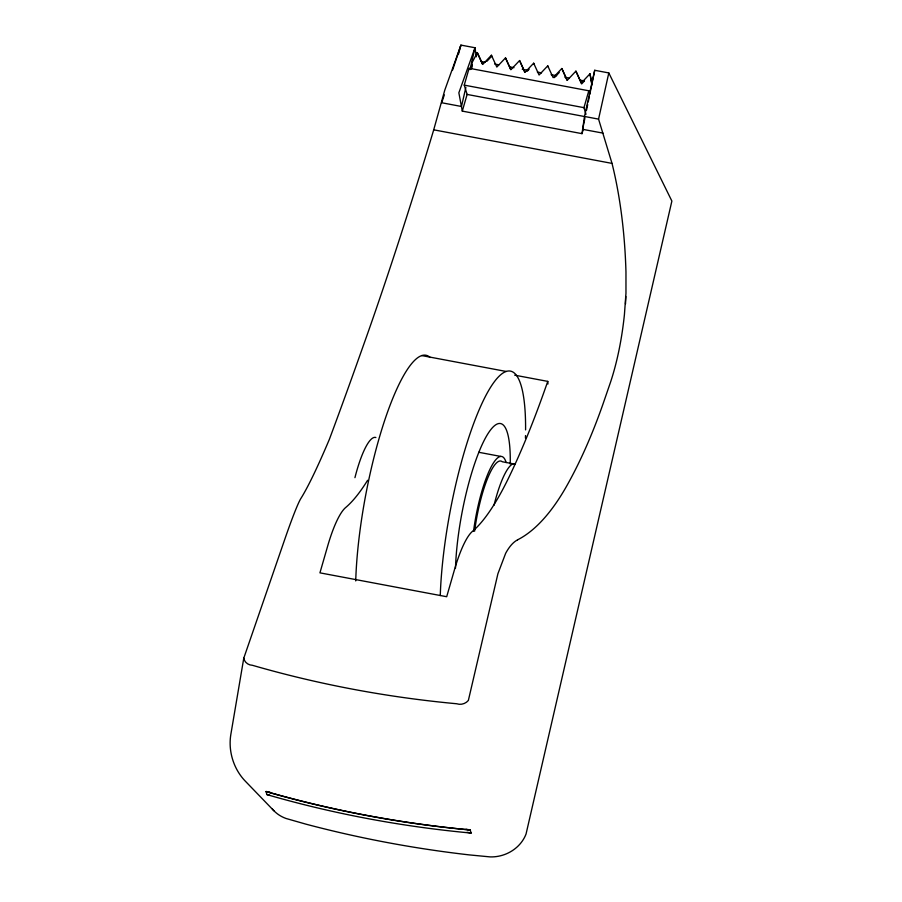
<?xml version="1.0" encoding="UTF-8"?>
<svg xmlns="http://www.w3.org/2000/svg" width="902" height="902" viewBox="0 0 902 902"><rect width="100%" height="100%" fill="white"/><g stroke="black" fill="none" stroke-linecap="round" stroke-linejoin="round"><path stroke-width="1.35" d="M517.556 539.836A308.134 116.82 -86.9 0 0 567.651 484.284A451.97 171.357 -86.9 0 0 603.066 403.825L610.451 382.425A149.473 56.668 -86.9 0 0 624.432 314.46L625.965 293.263L625.965 271.998A250.745 99.299 -88.1 0 0 612.018 163.397L598.567 119.12L608.805 72.938L594.722 70.288L584.485 116.471L582.004 133.654L462.298 111.115L458.859 92.816L475.016 47.75L460.933 45.1L444.776 90.166L433.715 129.82A250.001 8.377 -71.7 0 1 402.472 229.92A148.695 4.984 -71.7 0 1 366.573 336.502L358.985 357.868A449.726 15.075 -71.7 0 1 329.354 439.375A322.307 23.937 -72 0 1 300.535 499.02A71.912 4.183 -72.3 0 0 284.987 538.72L243.777 658.156L230.811 734.623C228.059 751.467 233.787 769.598 245.84 781.707L273.892 810.763M625.819 296.51L625.503 303.918M471.148 68.969L472.174 62.418L477.338 52.587L482.739 64.403L491.421 55.236L496.822 67.052L505.503 57.886L510.904 69.702L519.586 60.535L524.987 72.352L533.668 63.196L539.069 75.013L547.751 65.846L553.152 77.662L561.833 68.496L567.234 80.312L575.916 71.145L581.316 82.961L589.998 73.795L591.554 82.195M471.656 68.62L472.265 64.685M584.879 118.342L582.636 129.324L602.976 133.124M586.571 110.112L587.698 104.621M588.262 101.87L589.378 96.379M589.942 93.628L594.722 70.288M465.883 87.359L461.474 106.481L441.698 102.749L444.314 94.89M469.976 69.601L475.016 47.75L476.29 56.803M458.363 54.537L460.933 45.1L452.624 69.995M462.298 111.115L467.112 94.428L464.248 85.126L469.108 68.248L588.814 90.786L589.885 94.282M585.996 114.306L583.944 107.665L588.814 90.786M582.004 133.654L583.109 129.798M514.704 375.164L547.773 381.388L543.782 392.663A461.362 103.076 -79.3 0 1 510.735 473.527A310.874 69.454 -79.3 0 1 472.422 531.391A72.025 16.089 -79.3 0 0 454.225 570.583L446.693 596.718L319.939 572.849L327.471 546.725A72.025 16.089 -79.3 0 1 345.669 507.522A310.874 69.454 -79.3 0 0 367.599 480.281M476.346 56.003L477.338 52.587M486.888 61.291L491.714 56.206L491.421 55.236M527.208 71.281L529.136 69.251M554.414 77.606L559.24 72.51M584.507 80.876L581.61 83.931L575.916 71.145M480.958 61.46L485.084 62.238M494.724 64.053L498.851 64.831M509.855 66.906L513.982 67.684M522.235 69.24L527.738 70.277M537.378 72.081L541.504 72.859M551.133 74.674L556.635 75.712M564.889 77.268L569.015 78.046M580.031 80.12L584.158 80.898M464.248 85.126L583.944 107.665M584.485 116.471L598.567 119.12M467.112 94.428L585.432 116.708M433.715 129.82L612.018 163.397M421.696 355.557L506.202 371.466M478.77 452.285L500.678 456.412M515.065 464.158L502.256 461.745A58.81 13.135 -79.3 0 0 474.621 531.177M270.126 792.294L265.989 791.516L266.947 794.617A1065.848 956.334 -17.1 0 0 471.148 833.065L470.19 829.964L466.052 829.186M266.947 794.617L269.709 795.136M467.01 832.287L471.148 833.065M608.805 72.938L671.877 201.067L526.046 834.046A34.986 31.39 -17.1 0 1 490.158 856.9L469.141 854.882A1108.389 994.511 -17.1 0 1 305.902 824.146L285.957 818.452A34.986 31.39 -17.1 0 1 272.325 809.026M566.986 80.098L561.833 68.496M524.738 72.137L519.586 60.535M510.656 69.488L505.503 57.886M477.632 53.545L482.491 64.189M547.751 65.846L548.044 66.804M533.668 63.196L533.961 64.155M589.998 73.795L591.881 84.957M547.773 381.388L547.942 384.015M494.025 505.244A58.81 13.135 -79.3 0 1 515.301 463.786M243.777 658.156A9.911 8.896 -17.1 0 0 252.459 665.304A1065.848 956.334 -17.1 0 0 456.66 703.752A9.911 8.896 -17.1 0 0 468.363 700.448L497.904 573.762L505.639 553.343A71.359 27.06 -86.9 0 1 517.556 539.892M440.266 595.557A148.931 33.273 -79.3 0 1 485.253 396.711A148.931 33.273 -79.3 0 1 525.584 429.893M525.505 435.565A148.931 33.273 -79.3 0 1 525.438 438.113M455.499 568.17A95.567 21.355 -79.3 0 1 484.78 439.218A95.567 21.355 -79.3 0 1 510.228 464.045M355.726 580.933A148.931 33.273 -79.3 0 1 384.782 420.084A148.931 33.273 -79.3 0 1 430.175 357.496M473.55 531.109A63.444 14.173 -79.3 0 1 489.831 469.536A63.444 14.173 -79.3 0 1 506.157 462.546M354.937 477.665A58.81 13.135 -79.3 0 1 375.875 437.538M470.19 829.964C401.131 823.549 332.635 810.763 265.989 791.516C332.669 810.684 401.131 823.458 470.19 829.964"/></g></svg>
